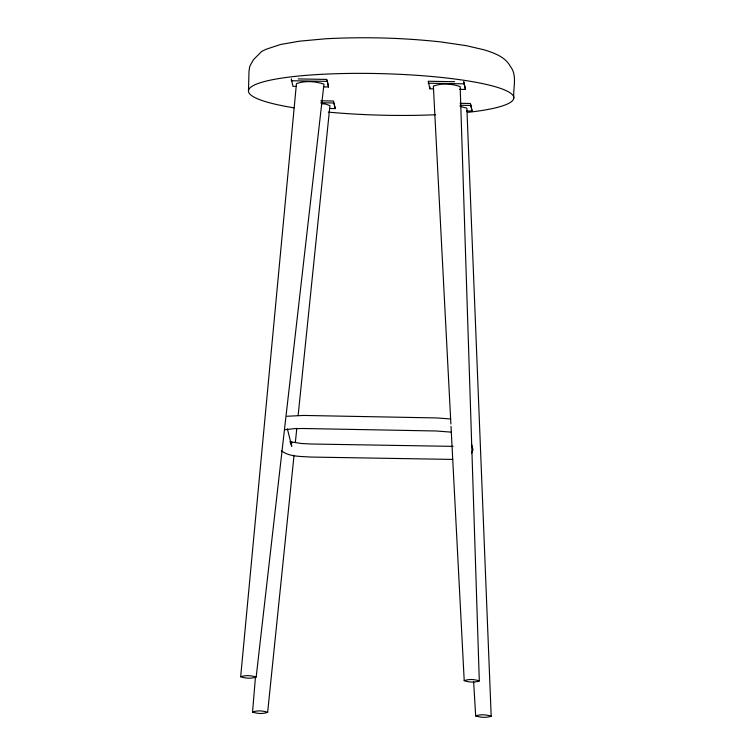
<?xml version="1.0" encoding="UTF-8"?>
<svg xmlns="http://www.w3.org/2000/svg" width="755" height="755" viewBox="0 0 755 755"><rect width="100%" height="100%" fill="white"/><g stroke="black" fill="none" stroke-linecap="round" stroke-linejoin="round"><path stroke-width="1.13" d="M248.48 90.855L248.999 71.102L249.801 66.242L253.425 59.739L261.711 51.415L266.137 49.254L280.53 44.498L299.442 41.185L325.273 38.807C363.712 36.721 402.292 37.741 440.561 41.893L466.109 45.64L484.653 49.953C494.525 53.171 505.284 56.823 510.503 66.61C517.468 75.547 512.975 87.75 513.815 97.952M296.404 86.41L292.959 86.344L291.288 78.784M323.933 86.9L328.529 86.985L326.858 79.426L298.178 78.907M328.529 86.985L327.198 80.549M329.406 108.484L335.135 108.588L333.474 101.028L320.856 100.802M335.135 108.588L334.163 103.275M433.332 88.873L429.888 88.807L428.217 81.247L454.614 81.719M429.888 88.807L429.935 86.853M465.457 89.449L463.787 81.889L465.457 89.449L459.719 89.345M466.335 110.947L472.064 111.051L470.403 103.492L460.078 103.303M472.064 111.051L470.743 104.615M294.035 455.331L267.648 712.314C262.948 714.098 257.257 713.702 252.548 712.05L255.483 676.839M240.666 676.782L296.441 83.616C305.067 80.54 315.326 81.285 323.97 84.126L256.171 677.065C251.311 678.802 245.535 678.386 240.666 676.782C245.526 675.036 251.302 675.461 256.171 677.065M295.356 442.421L296.8 428.34M298.131 415.439L329.935 105.653L325.575 104.048L321.281 103.69M471.469 453.5L472.989 449.857L471.582 444.299M252.548 712.05C257.247 710.266 262.938 710.663 267.648 712.314M450.895 424.017L433.37 86.136C441.713 82.975 451.811 83.682 460.163 86.608L479.302 680.925C474.602 682.718 468.912 682.312 464.212 680.67L451.018 426.377M464.212 680.67C468.912 678.887 474.593 679.283 479.302 680.925M473.64 681.793L475.678 715.919C480.539 714.173 486.324 714.598 491.194 716.202L466.864 108.173L460.144 106.417M491.194 716.202C486.333 717.939 480.548 717.514 475.678 715.919M284.701 429.755L294.318 428.623L303.51 428.51L436.277 430.992L451.367 432.153M287.023 416.25L303.85 415.448L436.616 417.93L450.556 418.959M453.038 446.365L311.079 444.006L301.745 443.534L290.354 441.76M452.698 459.418L310.739 457.058C300.877 456.313 289.769 456.973 281.36 450.867M291.241 80.738L326.811 81.37M428.17 83.201L463.74 83.833M320.8 102.755L333.417 102.982M460.022 105.256L470.346 105.445M290.08 442.09L292.034 442.949L290.128 441.656M290.448 442.581L291.77 446.28L287.344 428.821M293.969 107.833A132.72 20.762 1.5 0 1 285.352 77.586A132.72 20.762 1.5 0 1 477.339 82.559A132.72 20.762 1.5 0 1 467.892 112.335M435.569 114.732A132.72 20.762 1.5 0 1 328.293 112.108"/></g></svg>
